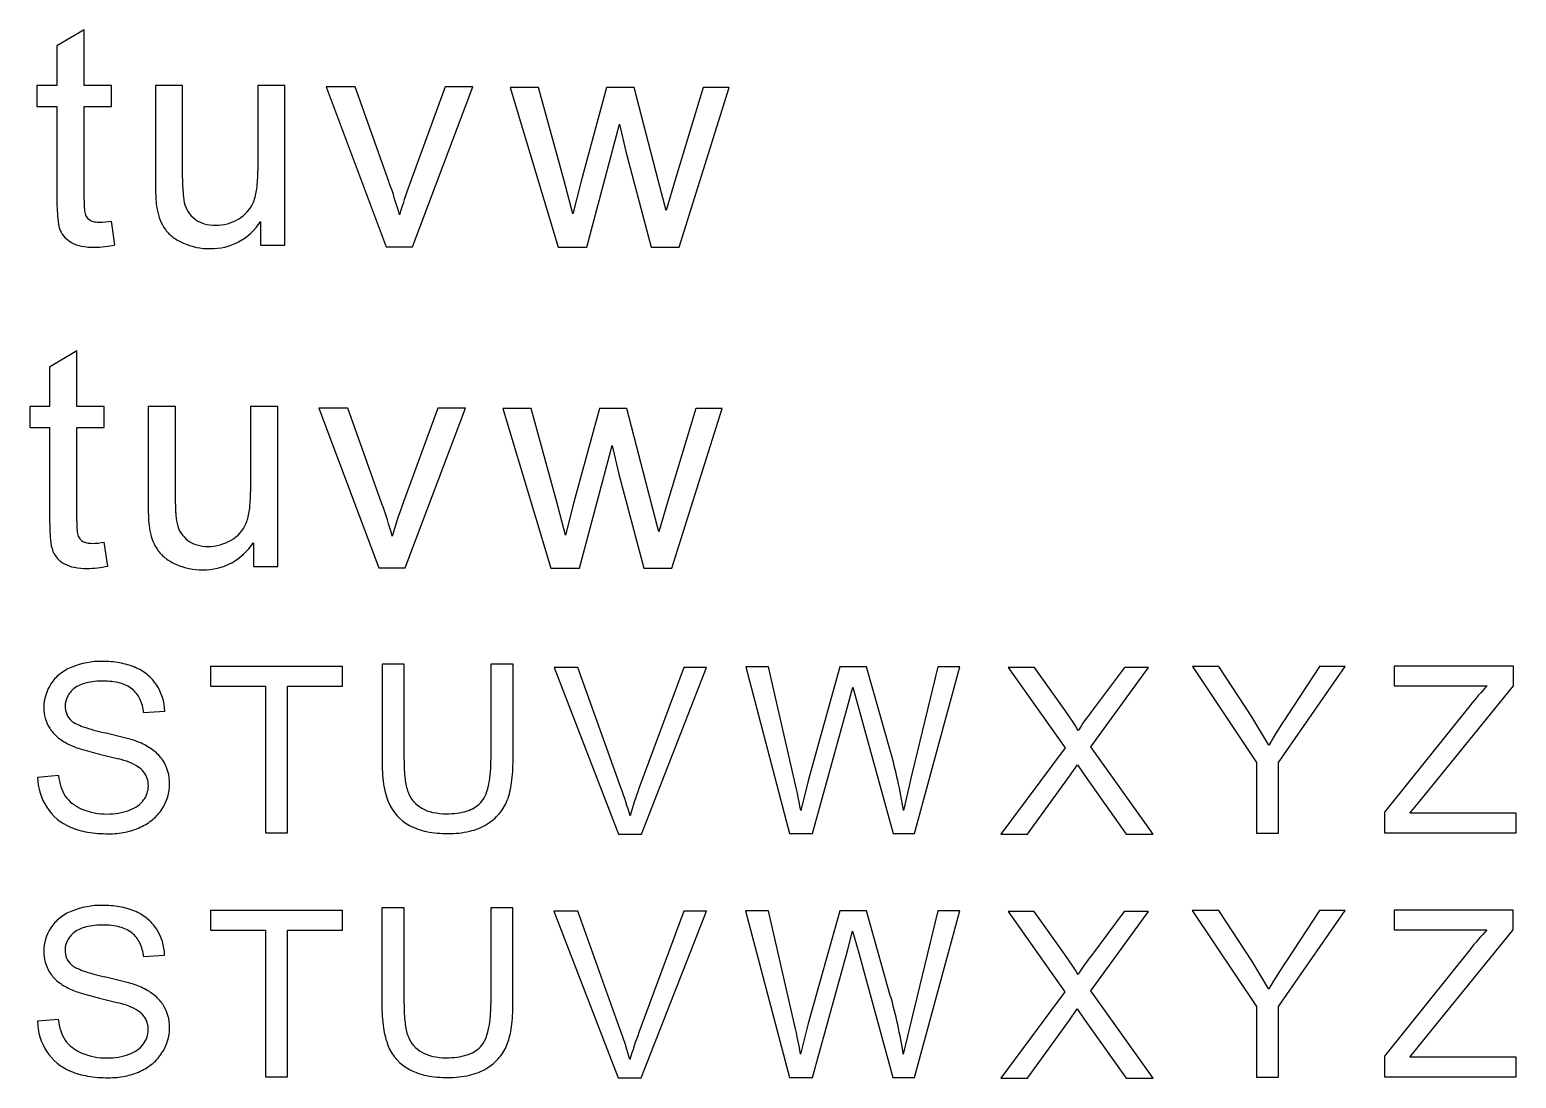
# Model space of a CAD drawing. Extents: x 6 to 1374, y 25 to 347.
# Drawn here: x 927.6 to 1373.7, y 28.1 to 342.7 of the extents above; entities that cross this region are included whole.
import ezdxf

# ---------------------------------------------------------------- set-up
doc = ezdxf.new("R2010")
doc.units = 0
doc.layers.get('0').update_dxf_attribs({"linetype": 'CONTINUOUS'})

msp = doc.modelspace()

# ---------------------------------------------------------------- linework, layer by layer
for p, q in [((943.87, 342.7), (935.72, 337.83)), ((943.87, 325.99), (943.87, 342.7)), ((935.72, 337.83), (935.72, 325.99)), ((929.74, 325.99), (929.74, 319.7)), ((935.72, 325.99), (929.74, 325.99)), ((952.11, 325.99), (943.87, 325.99)), ((952.11, 319.7), (952.11, 325.99)), ((965.31, 325.99), (965.31, 296.32)), ((973.45, 325.99), (965.31, 325.99)), ((973.45, 299.45), (973.45, 325.99)), ((996.03, 325.99), (996.03, 300.35)), ((1004.17, 325.99), (996.03, 325.99)), ((1004.17, 278.05), (1004.17, 325.99)), ((1016.52, 325.52), (1034.56, 277.59)), ((1025.23, 325.52), (1016.52, 325.52)), ((1035.45, 296.82), (1025.23, 325.52)), ((1052.21, 325.52), (1041.55, 296.28)), ((1042.44, 277.59), (1060.54, 325.52)), ((1060.54, 325.52), (1052.21, 325.52)), ((1071.73, 325.4), (1086.12, 277.47)), ((1080.24, 325.4), (1071.73, 325.4)), ((1087.82, 297.72), (1080.24, 325.4)), ((1100.69, 325.4), (1093.02, 297.3)), ((1108.96, 325.4), (1100.69, 325.4)), ((1116.19, 297.57), (1108.96, 325.4)), ((1129.62, 325.4), (1121.28, 297.65)), ((1122.42, 277.47), (1137.5, 325.4)), ((1137.5, 325.4), (1129.62, 325.4)), ((929.74, 319.7), (935.72, 319.7)), ((935.72, 319.7), (935.72, 292.11)), ((943.87, 319.7), (952.11, 319.7)), ((943.87, 291.61), (943.87, 319.7)), ((1094.74, 277.47), (1104.51, 314.34)), ((1104.51, 314.34), (1106.41, 306.12)), ((1106.41, 306.12), (1114.04, 277.47)), ((973.57, 294.13), (973.45, 299.45)), ((1090.53, 287.44), (1087.82, 297.72)), ((1093.02, 297.3), (1090.53, 287.44)), ((1118.53, 288.43), (1116.19, 297.57)), ((1121.28, 297.65), (1118.53, 288.43)), ((953.14, 278.15), (952.11, 285.31)), ((996.85, 285.16), (996.85, 278.05)), ((996.85, 278.05), (1004.17, 278.05)), ((1034.56, 277.59), (1042.44, 277.59)), ((1086.12, 277.47), (1094.74, 277.47)), ((1114.04, 277.47), (1122.42, 277.47)), ((941.69, 246.35), (933.54, 241.49)), ((941.69, 229.64), (941.69, 246.35)), ((933.54, 241.49), (933.54, 229.64)), ((927.56, 229.64), (927.56, 223.35)), ((933.54, 229.64), (927.56, 229.64)), ((949.93, 229.64), (941.69, 229.64)), ((949.93, 223.35), (949.93, 229.64)), ((963.12, 229.64), (963.12, 199.97)), ((971.27, 229.64), (963.12, 229.64)), ((971.27, 203.1), (971.27, 229.64)), ((993.84, 229.64), (993.84, 204)), ((1001.99, 229.64), (993.84, 229.64)), ((1001.99, 181.71), (1001.99, 229.64)), ((1014.34, 229.18), (1032.38, 181.24)), ((1023.05, 229.18), (1014.34, 229.18)), ((1033.27, 200.47), (1023.05, 229.18)), ((1050.03, 229.18), (1039.37, 199.93)), ((1040.26, 181.24), (1058.36, 229.18)), ((1058.36, 229.18), (1050.03, 229.18)), ((1069.55, 229.05), (1083.94, 181.12)), ((1078.06, 229.05), (1069.55, 229.05)), ((1085.64, 201.37), (1078.06, 229.05)), ((1098.51, 229.05), (1090.84, 200.95)), ((1106.78, 229.05), (1098.51, 229.05)), ((1114.01, 201.22), (1106.78, 229.05)), ((1127.44, 229.05), (1119.1, 201.31)), ((1120.24, 181.12), (1135.32, 229.05)), ((1135.32, 229.05), (1127.44, 229.05)), ((927.56, 223.35), (933.54, 223.35)), ((933.54, 223.35), (933.54, 195.76)), ((941.69, 223.35), (949.93, 223.35)), ((941.69, 195.26), (941.69, 223.35)), ((1092.56, 181.12), (1102.33, 218)), ((1102.33, 218), (1104.23, 209.78)), ((1104.23, 209.78), (1111.86, 181.12)), ((971.39, 197.78), (971.27, 203.1)), ((1088.35, 191.1), (1085.64, 201.37)), ((1090.84, 200.95), (1088.35, 191.1)), ((1116.35, 192.09), (1114.01, 201.22)), ((1119.1, 201.31), (1116.35, 192.09)), ((950.96, 181.8), (949.93, 188.96)), ((994.67, 188.81), (994.67, 181.71)), ((994.67, 181.71), (1001.99, 181.71)), ((1032.38, 181.24), (1040.26, 181.24)), ((1083.94, 181.12), (1092.56, 181.12)), ((1111.86, 181.12), (1120.24, 181.12)), ((981.86, 151.72), (1021.41, 151.72)), ((981.86, 151.72), (981.86, 145.79)), ((1021.41, 145.79), (1021.41, 151.72)), ((1033.29, 152.41), (1033.29, 123.52)), ((1039.92, 152.41), (1033.29, 152.41)), ((1039.92, 123.53), (1039.92, 152.41)), ((1072.6, 152.41), (1065.97, 152.41)), ((1065.97, 152.41), (1065.97, 123.53)), ((1072.6, 123.52), (1072.6, 152.41)), ((1337.03, 151.77), (1337.03, 145.84)), ((1372.83, 151.77), (1337.03, 151.77)), ((1372.83, 145.84), (1372.83, 151.77)), ((1084.91, 151.41), (1104.23, 101.41)), ((1092.08, 151.41), (1084.91, 151.41)), ((1105.09, 115.09), (1092.08, 151.41)), ((1123.9, 151.41), (1110.41, 115.09)), ((1111.14, 101.41), (1130.66, 151.41)), ((1130.66, 151.41), (1123.9, 151.41)), ((1142.45, 151.52), (1155.58, 101.52)), ((1149.3, 151.52), (1142.45, 151.52)), ((1156.81, 118.73), (1149.3, 151.52)), ((1170.73, 151.52), (1161.23, 117.74)), ((1178.7, 151.52), (1170.73, 151.52)), ((1185.85, 126.21), (1178.7, 151.52)), ((1200.08, 151.52), (1192.28, 119.37)), ((1193.12, 101.52), (1206.72, 151.52)), ((1206.72, 151.52), (1200.08, 151.52)), ((1221.24, 151.33), (1238.27, 127.28)), ((1229.06, 151.33), (1221.24, 151.33)), ((1238.27, 138.43), (1229.06, 151.33)), ((1246.05, 127.53), (1263.36, 151.33)), ((1256.09, 151.33), (1246.21, 138.13)), ((1263.36, 151.33), (1256.09, 151.33)), ((1276.48, 151.64), (1295.74, 122.82)), ((1284.44, 151.64), (1276.48, 151.64)), ((1294.34, 136.52), (1284.44, 151.64)), ((1302.37, 122.82), (1322.34, 151.64)), ((1314.64, 151.64), (1304.95, 136.9)), ((1322.34, 151.64), (1314.64, 151.64)), ((981.86, 145.79), (998.32, 145.79)), ((998.32, 145.79), (998.32, 101.72)), ((1004.95, 145.79), (1021.41, 145.79)), ((1004.95, 101.72), (1004.95, 145.79)), ((1173.02, 139.61), (1174.55, 145.49)), ((1174.55, 145.49), (1176.16, 139.62)), ((1337.03, 145.84), (1364.93, 145.84)), ((1344.72, 111.22), (1372.83, 145.84)), ((961.75, 137.84), (968.07, 138.3)), ((1162.5, 101.52), (1173.02, 139.61)), ((1176.16, 139.62), (1186.65, 101.52)), ((1240.68, 134.95), (1238.27, 138.43)), ((1359.78, 139.87), (1334.14, 107.93)), ((1299.45, 128.07), (1294.34, 136.52)), ((956.83, 130.1), (950.06, 131.8)), ((948.51, 125.37), (954.16, 123.94)), ((1238.27, 127.28), (1219.05, 101.33)), ((1264.76, 101.33), (1246.05, 127.53)), ((1239.65, 118.72), (1241.97, 122.18)), ((1241.97, 122.18), (1244.08, 119.08)), ((1295.74, 122.82), (1295.74, 101.64)), ((1302.37, 101.64), (1302.37, 122.82)), ((936.17, 118.96), (929.93, 118.41)), ((1161.23, 117.74), (1158.95, 108.51)), ((1192.28, 119.37), (1189.76, 108.51)), ((1227, 101.33), (1239.65, 118.72)), ((1244.08, 119.08), (1256.65, 101.33)), ((1334.14, 107.93), (1334.14, 101.77)), ((1341.74, 107.7), (1344.72, 111.22)), ((1373.69, 107.7), (1341.74, 107.7)), ((1373.69, 101.77), (1373.69, 107.7)), ((998.32, 101.72), (1004.95, 101.72)), ((1104.23, 101.41), (1111.14, 101.41)), ((1155.58, 101.52), (1162.5, 101.52)), ((1186.65, 101.52), (1193.12, 101.52)), ((1219.05, 101.33), (1227, 101.33)), ((1256.65, 101.33), (1264.76, 101.33)), ((1295.74, 101.64), (1302.37, 101.64)), ((1334.14, 101.77), (1373.69, 101.77)), ((981.84, 78.52), (1021.39, 78.52)), ((981.84, 78.52), (981.84, 72.59)), ((1021.39, 72.59), (1021.39, 78.52)), ((1033.26, 79.22), (1033.26, 50.33)), ((1039.89, 79.22), (1033.26, 79.22)), ((1039.89, 50.34), (1039.89, 79.22)), ((1072.57, 79.22), (1065.94, 79.22)), ((1065.94, 79.22), (1065.94, 50.34)), ((1072.57, 50.33), (1072.57, 79.22)), ((1084.88, 78.22), (1104.2, 28.22)), ((1092.05, 78.22), (1084.88, 78.22)), ((1105.06, 41.9), (1092.05, 78.22)), ((1123.88, 78.22), (1110.38, 41.9)), ((1111.11, 28.22), (1130.64, 78.22)), ((1130.64, 78.22), (1123.88, 78.22)), ((1142.42, 78.33), (1155.55, 28.33)), ((1149.28, 78.33), (1142.42, 78.33)), ((1156.79, 45.54), (1149.28, 78.33)), ((1170.7, 78.33), (1161.2, 44.54)), ((1178.68, 78.33), (1170.7, 78.33)), ((1185.83, 53.01), (1178.68, 78.33)), ((1200.05, 78.33), (1192.25, 46.17)), ((1193.1, 28.33), (1206.7, 78.33)), ((1206.7, 78.33), (1200.05, 78.33)), ((1221.21, 78.13), (1238.24, 54.08)), ((1229.03, 78.13), (1221.21, 78.13)), ((1238.25, 65.23), (1229.03, 78.13)), ((1246.03, 54.34), (1263.33, 78.13)), ((1256.06, 78.13), (1246.19, 64.93)), ((1263.33, 78.13), (1256.06, 78.13)), ((1276.45, 78.45), (1295.72, 49.63)), ((1284.41, 78.45), (1276.45, 78.45)), ((1294.32, 63.33), (1284.41, 78.45)), ((1302.35, 49.63), (1322.32, 78.45)), ((1314.61, 78.45), (1304.92, 63.71)), ((1322.32, 78.45), (1314.61, 78.45)), ((1337, 78.57), (1337, 72.64)), ((1372.8, 78.57), (1337, 78.57)), ((1372.8, 72.64), (1372.8, 78.57)), ((981.84, 72.59), (998.3, 72.59)), ((998.3, 72.59), (998.3, 28.52)), ((1004.93, 72.59), (1021.39, 72.59)), ((1004.93, 28.52), (1004.93, 72.59)), ((1172.99, 66.41), (1174.52, 72.29)), ((1174.52, 72.29), (1176.14, 66.43)), ((1337, 72.64), (1364.9, 72.64)), ((1344.69, 38.02), (1372.8, 72.64)), ((961.73, 64.64), (968.05, 65.11)), ((1162.47, 28.33), (1172.99, 66.41)), ((1176.14, 66.43), (1186.62, 28.33)), ((1240.65, 61.75), (1238.25, 65.23)), ((1299.42, 54.88), (1294.32, 63.33)), ((1359.76, 66.68), (1334.11, 34.74)), ((956.8, 56.9), (950.03, 58.61)), ((1238.24, 54.08), (1219.03, 28.13)), ((1264.74, 28.13), (1246.03, 54.34)), ((948.49, 52.18), (954.13, 50.74)), ((1295.72, 49.63), (1295.72, 28.45)), ((1302.35, 28.45), (1302.35, 49.63)), ((936.14, 45.77), (929.9, 45.22)), ((1192.25, 46.17), (1189.73, 35.32)), ((1226.97, 28.13), (1239.62, 45.53)), ((1239.62, 45.53), (1241.95, 48.99)), ((1241.95, 48.99), (1244.05, 45.89)), ((1244.05, 45.89), (1256.62, 28.13)), ((1161.2, 44.54), (1158.92, 35.32)), ((1341.72, 34.5), (1344.69, 38.02)), ((1334.11, 34.74), (1334.11, 28.57)), ((1373.66, 34.5), (1341.72, 34.5)), ((1373.66, 28.57), (1373.66, 34.5)), ((998.3, 28.52), (1004.93, 28.52)), ((1104.2, 28.22), (1111.11, 28.22)), ((1155.55, 28.33), (1162.47, 28.33)), ((1186.62, 28.33), (1193.1, 28.33)), ((1219.03, 28.13), (1226.97, 28.13)), ((1256.62, 28.13), (1264.74, 28.13)), ((1295.72, 28.45), (1302.35, 28.45)), ((1334.11, 28.57), (1373.66, 28.57))]:
    msp.add_line(p, q)
for centre, radius, start, end in [((957.23, 300.02), 38.79, 352.479, 0.479), ((1035.19, 296.01), 69.88, 179.743, 183.424), ((979.27, 296.99), 16.55, 338.758, 352.896), ((903.6, 249.46), 140.1, 15.61, 19.757), ((1171.43, 248.18), 138.5, 159.678, 163.653), ((996.42, 291.56), 60.7, 179.486, 185.209), ((974.67, 291.34), 30.81, 179.502, 184.827), ((988.56, 293.05), 23.17, 183.018, 190.719), ((995.16, 294.96), 21.6, 182.206, 190.877), ((982.21, 292.66), 8.45, 192.126, 233.559), ((985.09, 294.98), 10.4, 299.229, 337.479), ((948.69, 286.88), 12.75, 183.727, 200.04), ((949.77, 289.07), 5.8, 183.166, 199.517), ((947.41, 288.48), 3.4, 203.529, 239.947), ((947.62, 288.87), 3.84, 240.149, 259.205), ((980.84, 291.47), 15.29, 190.25, 214.87), ((982.47, 293.06), 8.94, 233.758, 253.679), ((983.35, 297.38), 13.35, 269.848, 300.696), ((943.86, 285.73), 7.84, 204.258, 241.707), ((948.42, 292.86), 7.9, 258.912, 270.665), ((947.96, 309.03), 24.08, 271.314, 279.929), ((976.81, 289), 10.57, 216.394, 233.719), ((983.2, 295.76), 11.73, 253.954, 270.568), ((981.15, 295.51), 18.8, 298.979, 326.613), ((944.87, 287.42), 9.8, 241.166, 259.454), ((946.79, 297.2), 19.77, 259.186, 270.629), ((946.57, 307.79), 30.36, 270.818, 282.502), ((980.23, 293.66), 16.35, 233.738, 246.683), ((981.51, 296.37), 19.35, 246.361, 270.448), ((981.96, 294.93), 17.91, 269.039, 297.586), ((955.05, 203.67), 38.79, 352.479, 0.479), ((1033.01, 199.66), 69.88, 179.743, 183.424), ((992.98, 198.61), 21.6, 182.206, 190.877), ((977.09, 200.64), 16.55, 338.758, 352.896), ((901.42, 153.11), 140.1, 15.61, 19.757), ((1169.25, 151.83), 138.5, 159.678, 163.653), ((994.24, 195.22), 60.7, 179.486, 185.209), ((972.49, 194.99), 30.81, 179.502, 184.827), ((947.58, 192.72), 5.8, 183.166, 199.517), ((986.38, 196.71), 23.17, 183.018, 190.719), ((978.66, 195.12), 15.29, 190.25, 214.87), ((980.03, 196.31), 8.45, 192.126, 233.559), ((982.91, 198.63), 10.4, 299.229, 337.479), ((946.51, 190.53), 12.75, 183.727, 200.04), ((945.23, 192.14), 3.4, 203.529, 239.947), ((945.44, 192.52), 3.84, 240.149, 259.205), ((946.24, 196.51), 7.9, 258.912, 270.665), ((945.78, 212.68), 24.08, 271.314, 279.929), ((980.29, 196.72), 8.94, 233.758, 253.679), ((981.02, 199.41), 11.73, 253.954, 270.568), ((981.17, 201.03), 13.35, 269.848, 300.696), ((978.97, 199.16), 18.8, 298.979, 326.613), ((941.68, 189.38), 7.84, 204.258, 241.707), ((974.63, 192.65), 10.57, 216.394, 233.719), ((978.05, 197.32), 16.35, 233.738, 246.683), ((942.69, 191.07), 9.8, 241.166, 259.454), ((944.61, 200.86), 19.77, 259.186, 270.629), ((944.39, 211.44), 30.36, 270.818, 282.502), ((979.33, 200.02), 19.35, 246.361, 270.448), ((979.78, 198.59), 17.91, 269.039, 297.586), ((949.02, 129.59), 23.62, 89.227, 111.941), ((949.48, 124.2), 29, 79.93, 90.282), ((950.74, 131.34), 21.75, 67.36, 79.903), ((944.19, 139.83), 12.22, 128.536, 146.982), ((945.8, 137.7), 14.89, 112.106, 128.273), ((949.29, 125.96), 21.32, 89.073, 103.065), ((949.93, 128.19), 19.09, 75.615, 90.885), ((953.18, 137.07), 15.53, 51.438, 67.529), ((954.57, 138.91), 13.22, 33.265, 51.176), ((944.59, 139.4), 12.79, 146.357, 180.037), ((945.59, 139.06), 7.61, 127.727, 151.783), ((946.47, 137.79), 9.16, 102.618, 127.242), ((952.25, 137.17), 9.81, 51.897, 75.725), ((952.85, 138.2), 8.63, 25.655, 50.829), ((952.98, 137.91), 15.1, 1.482, 33.117), ((1419.17, 93.85), 75.14, 136.217, 142.227), ((943.25, 139.25), 11.45, 179.29, 212.167), ((943.87, 139.63), 5.68, 178.464, 228.765), ((944.37, 139.84), 6.17, 152.78, 180.466), ((949.47, 136.69), 12.33, 5.318, 25.152), ((944.14, 140.03), 6.15, 229.341, 244.229), ((949.47, 150.58), 17.97, 243.534, 250.801), ((1207.91, 112.93), 39.48, 29.667, 33.899), ((1304.56, 92.66), 73.97, 142.074, 147.444), ((1439.17, 47.07), 161.51, 146.208, 149.9), ((943.39, 139.42), 11.66, 212.513, 229.198), ((946.25, 142.79), 16.08, 229.299, 242.762), ((962.23, 188.37), 57.86, 251.173, 257.852), ((948.3, 98.74), 32.5, 66.859, 74.79), ((949.78, 150.21), 24.29, 243.375, 253.007), ((966.75, 203.02), 79.76, 252.436, 256.783), ((953.42, 111.66), 18.61, 52.099, 65.703), ((957.15, 116.49), 12.5, 34.287, 52.031), ((1047.53, 86.42), 143.93, 8.831, 16.048), ((945.12, 89.2), 35.9, 70.045, 75.423), ((952.62, 110.02), 13.76, 57.315, 69.78), ((956.21, 115.58), 7.15, 38.201, 57.51), ((957.12, 116.66), 12.43, 358.953, 33.556), ((1080.85, 123.15), 47.56, 179.547, 188.137), ((1085.98, 123.15), 46.07, 179.526, 186.584), ((1021.42, 123.35), 44.55, 354.65, 0.227), ((1024.29, 123.17), 48.31, 352.372, 0.414), ((946.87, 118.65), 16.94, 180.801, 213.012), ((953.25, 120.83), 17.18, 186.242, 197.925), ((956.59, 116.03), 6.57, 358.885, 37.118), ((955.95, 116.46), 13.6, 326.384, 359.902), ((1056.85, 119.6), 23.31, 187.863, 201.695), ((1056.89, 119.62), 16.77, 185.998, 199.875), ((1040.08, 121.56), 25.81, 346.73, 354.758), ((1048.36, 119.84), 24.01, 339.795, 352.623), ((987.73, 78.13), 173.89, 10.062, 13.502), ((947.71, 119.04), 11.36, 197.923, 213.322), ((945.96, 118.04), 9.36, 214.118, 232.524), ((955.53, 116.15), 7.68, 305.346, 324.036), ((955.97, 115.9), 7.19, 323.563, 0.019), ((1049.71, 117.21), 9.19, 201.002, 241.203), ((1056.91, 116.23), 8.07, 317.631, 335.087), ((1051.29, 118.87), 14.27, 334.97, 346.89), ((1058.04, 116.47), 13.76, 319.472, 339.046), ((996.54, 75.71), 115.47, 15.675, 19.941), ((1208.31, 78.35), 104.57, 159.43, 164.152), ((945.95, 118.12), 15.88, 213.21, 247.326), ((948.61, 121.54), 13.74, 232.625, 246.861), ((950.54, 126.19), 18.78, 247.036, 270.896), ((951.17, 125.52), 18.11, 268.93, 290.351), ((953.44, 119.14), 11.33, 290.826, 305.239), ((955.58, 116.49), 13.93, 309.86, 327.128), ((1047.99, 116.22), 13.82, 202.245, 242.338), ((1051.22, 119.76), 12.16, 240.742, 257.32), ((1052.34, 124.85), 17.36, 257.391, 270.459), ((1052.6, 133.27), 25.78, 269.735, 277.27), ((1053.78, 124.16), 16.6, 277.202, 287.309), ((1056.08, 117.43), 9.49, 286.172, 315.67), ((1056.31, 118.08), 16.13, 301.518, 319.12), ((948.65, 124.31), 22.63, 247.058, 260.57), ((952.12, 122.32), 20.75, 281.372, 294.548), ((953.91, 118.59), 16.61, 294.284, 309.637), ((1050.36, 120.59), 18.79, 242.127, 258.711), ((1055.83, 118.94), 17.11, 282.731, 301.398), ((950.91, 137.64), 36.15, 260.501, 270.386), ((951.26, 126.77), 25.29, 269.747, 281.293), ((1052.78, 132.59), 31.04, 258.652, 270.514), ((1053.36, 129.82), 28.27, 269.397, 282.746), ((944.17, 66.63), 12.22, 128.536, 146.982), ((945.77, 64.5), 14.89, 112.106, 128.273), ((949, 56.39), 23.62, 89.227, 111.941), ((949.46, 51.01), 29, 79.93, 90.282), ((950.72, 58.15), 21.75, 67.36, 79.903), ((953.15, 63.88), 15.53, 51.438, 67.529), ((954.54, 65.71), 13.22, 33.265, 51.176), ((944.56, 66.21), 12.79, 146.357, 180.037), ((945.56, 65.87), 7.61, 127.727, 151.783), ((946.45, 64.59), 9.16, 102.618, 127.242), ((949.26, 52.77), 21.32, 89.073, 103.065), ((949.9, 55), 19.09, 75.615, 90.885), ((952.23, 63.97), 9.81, 51.897, 75.725), ((952.83, 65), 8.63, 25.655, 50.829), ((952.95, 64.72), 15.1, 1.482, 33.117), ((1419.15, 20.65), 75.14, 136.217, 142.227), ((944.34, 66.64), 6.17, 152.78, 180.466), ((949.45, 63.5), 12.33, 5.318, 25.152), ((943.22, 66.06), 11.45, 179.29, 212.167), ((943.85, 66.44), 5.68, 178.464, 228.765), ((1304.53, 19.47), 73.97, 142.074, 147.444), ((1439.15, -26.12), 161.51, 146.208, 149.9), ((943.36, 66.23), 11.66, 212.513, 229.198), ((944.11, 66.83), 6.15, 229.341, 244.229), ((949.45, 77.38), 17.97, 243.534, 250.801), ((962.21, 115.17), 57.86, 251.173, 257.852), ((1207.88, 39.73), 39.48, 29.667, 33.899), ((946.23, 69.59), 16.08, 229.299, 242.762), ((949.75, 77.01), 24.29, 243.375, 253.007), ((966.73, 129.83), 79.76, 252.436, 256.783), ((948.27, 25.55), 32.49, 66.859, 74.79), ((953.39, 38.47), 18.61, 52.099, 65.703), ((945.1, 16), 35.9, 70.045, 75.423), ((952.59, 36.83), 13.76, 57.315, 69.78), ((957.13, 43.29), 12.5, 34.287, 52.031), ((957.1, 43.47), 12.43, 358.953, 33.556), ((1080.82, 49.95), 47.56, 179.547, 188.137), ((1085.96, 49.95), 46.07, 179.526, 186.584), ((1021.4, 50.16), 44.55, 354.65, 0.227), ((1024.26, 49.98), 48.31, 352.372, 0.414), ((1047.51, 13.22), 143.93, 8.831, 16.048), ((946.84, 45.46), 16.94, 180.801, 213.012), ((953.22, 47.63), 17.18, 186.242, 197.925), ((956.18, 42.38), 7.15, 38.201, 57.51), ((956.56, 42.84), 6.57, 358.885, 37.118), ((1056.87, 46.42), 16.77, 185.998, 199.875), ((1040.05, 48.36), 25.81, 346.73, 354.758), ((987.7, 4.94), 173.89, 10.062, 13.502), ((947.69, 45.84), 11.36, 197.923, 213.322), ((955.94, 42.71), 7.19, 323.563, 0.019), ((955.92, 43.26), 13.6, 326.384, 359.902), ((1056.83, 46.41), 23.31, 187.863, 201.695), ((1049.68, 44.02), 9.19, 201.002, 241.203), ((1051.27, 45.68), 14.27, 334.97, 346.89), ((1048.34, 46.65), 24.01, 339.795, 352.623), ((996.52, 2.52), 115.47, 15.675, 19.941), ((1208.29, 5.16), 104.57, 159.43, 164.152), ((945.92, 44.92), 15.88, 213.21, 247.326), ((945.94, 44.85), 9.36, 214.118, 232.524), ((948.59, 48.34), 13.74, 232.625, 246.861), ((950.51, 53), 18.78, 247.036, 270.896), ((953.41, 45.94), 11.33, 290.826, 305.239), ((955.51, 42.95), 7.68, 305.346, 324.036), ((955.55, 43.29), 13.93, 309.86, 327.128), ((1047.96, 43.02), 13.82, 202.245, 242.338), ((1051.2, 46.57), 12.16, 240.742, 257.32), ((1056.05, 44.23), 9.49, 286.172, 315.67), ((1056.89, 43.04), 8.07, 317.631, 335.087), ((1058.02, 43.28), 13.76, 319.472, 339.046), ((951.14, 52.33), 18.11, 268.93, 290.351), ((953.88, 45.39), 16.61, 294.284, 309.637), ((1052.32, 51.65), 17.36, 257.391, 270.459), ((1052.58, 60.07), 25.78, 269.735, 277.27), ((1053.76, 50.97), 16.6, 277.202, 287.309), ((1056.28, 44.89), 16.13, 301.518, 319.12), ((948.62, 51.12), 22.63, 247.058, 260.57), ((950.88, 64.44), 36.15, 260.501, 270.386), ((951.24, 53.58), 25.29, 269.747, 281.293), ((952.1, 49.12), 20.75, 281.372, 294.548), ((1050.33, 47.39), 18.79, 242.127, 258.711), ((1052.76, 59.39), 31.04, 258.652, 270.514), ((1053.33, 56.63), 28.27, 269.397, 282.746), ((1055.8, 45.75), 17.11, 282.731, 301.398)]:
    msp.add_arc(centre, radius, start, end)

doc.saveas('drawing.dxf')
